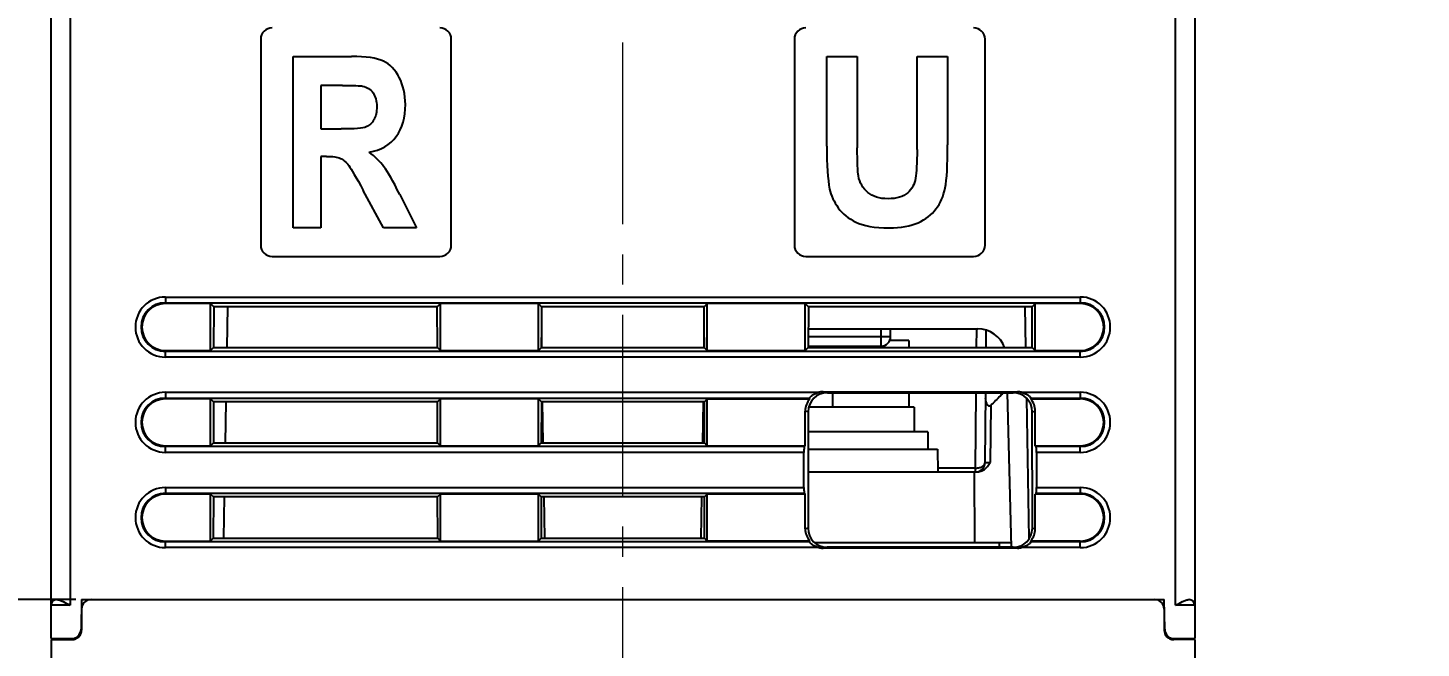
# Model space of a CAD drawing. Header units: millimetres. Extents: x 509 to 2449, y -194 to 649.
# Drawn here: x 2301.7 to 2374.8, y -31.3 to 1.3 of the extents above; entities that cross this region are included whole.
import ezdxf

# ---------------------------------------------------------------- set-up
doc = ezdxf.new("R2010")
doc.units = ezdxf.units.MM
doc.header["$PDMODE"] = 3
doc.header["$PDSIZE"] = 0.7
doc.linetypes.add('CENTER', pattern=[17.8, 10.75, -2.35, 2.35, -2.35])
doc.linetypes.add('CENTER2', pattern=[28.575, 19.05, -3.175, 3.175, -3.175])
doc.layers.get('Defpoints').update_dxf_attribs({"linetype": 'CONTINUOUS'})
doc.layers.add('3', color=112, linetype='CENTER', lineweight=15)
for name, color, linetype in [('CASE_BODY_55DXF_CONTINUOUS_LINE', 7, 'CONTINUOUS'), ('CT-16W_DXF_CONTINUOUS_LINE', 7, 'CONTINUOUS'), ('Dim', 1, 'CONTINUOUS'), ('HEATSINK-P27DXF_CONTINUOUS_LINE', 7, 'CONTINUOUS'), ('HEX_M5X12_DXF_CONTINUOUS_LINE', 7, 'CONTINUOUS'), ('S_WASHER_M5_DXF_CONTINUOUS_LINE', 7, 'CONTINUOUS'), ('SCR5570_DXF_CONTINUOUS_LINE', 7, 'CONTINUOUS'), ('WASHER_M5_DXF_CONTINUOUS_LINE', 7, 'CONTINUOUS')]:
    doc.layers.add(name, color=color, linetype=linetype)
doc.styles.add('OMI-1', font='arial.ttf', dxfattribs={"oblique": 1, "height": 3})
doc.dimstyles.new('1', dxfattribs={"dimtxt": 5, "dimasz": 2.5, "dimexe": 0.8, "dimexo": 0.3, "dimgap": 0.5, "dimtad": 1, "dimtoh": 1, "dimdec": 1, "dimzin": 0, "dimdsep": 46, "dimtxsty": 'OMI-1', "dimcen": 0, "dimclrd": 256, "dimclre": 256, "dimclrt": 256, "dimadec": 0, "dimazin": 0, "dimtfac": 0.8, "dimtdec": 1, "dimtix": 1, "dimtmove": 0, "dimatfit": 3, "dimfxl": 1, "dimtolj": 1, "dimtzin": 0, "dimarcsym": 0})

# ---------------------------------------------------------------- blocks, each defined once
blk = doc.blocks.new('*D4036')
at = {"layer": 'Defpoints', "color": 0}
for p in [(2350.425, 69.541), (2384.214, -86.5), (2399.547, -86.5)]:
    blk.add_point(p, dxfattribs=at)
at = {"layer": 'Dim', "lineweight": -2}
for p, q in [((2350.725, 69.541), (2400.347, 69.541)), ((2399.547, 67.041), (2399.547, -84)), ((2384.514, -86.5), (2400.347, -86.5))]:
    blk.add_line(p, q, dxfattribs=at)
at = {"layer": 'Dim'}
for points in [[(2399.963, 67.041), (2399.13, 67.041), (2399.547, 69.541)], [(2399.13, -84), (2399.963, -84), (2399.547, -86.5)]]:
    blk.add_solid(points, dxfattribs=at)
at = {"layer": 'Dim', "insert": (2397.515, -8.479), "char_height": 3, "attachment_point": 5, "rotation": 90, "style": 'OMI-1'}
blk.add_mtext('\\A1;156.0', dxfattribs=at)
blk = doc.blocks.new('*D4038')
at = {"layer": 'Defpoints', "color": 0}
for p in [(2290.528, 41.85), (2302.925, 41.85), (2304.525, -28.75)]:
    blk.add_point(p, dxfattribs=at)
at = {"layer": 'Dim', "lineweight": -2}
for p, q in [((2302.625, 41.85), (2289.728, 41.85)), ((2290.528, -26.25), (2290.528, 39.35)), ((2304.225, -28.75), (2289.728, -28.75))]:
    blk.add_line(p, q, dxfattribs=at)
at = {"layer": 'Dim'}
for points in [[(2290.945, 39.35), (2290.112, 39.35), (2290.528, 41.85)], [(2290.112, -26.25), (2290.945, -26.25), (2290.528, -28.75)]]:
    blk.add_solid(points, dxfattribs=at)
at = {"layer": 'Dim', "insert": (2288.497, 6.55), "char_height": 3, "attachment_point": 5, "rotation": 90, "style": 'OMI-1'}
blk.add_mtext('\\A1;70.6', dxfattribs=at)
blk = doc.blocks.new('*D4042')
at = {"layer": 'Defpoints', "color": 0}
for p in [(2290.528, -28.75), (2288.77, -86.25), (2303.725, -86.25)]:
    blk.add_point(p, dxfattribs=at)
at = {"layer": 'Dim', "lineweight": -2}
for p, q in [((2290.228, -28.75), (2287.97, -28.75)), ((2288.77, -31.25), (2288.77, -83.75)), ((2303.425, -86.25), (2287.97, -86.25))]:
    blk.add_line(p, q, dxfattribs=at)
at = {"layer": 'Dim'}
for points in [[(2289.187, -31.25), (2288.354, -31.25), (2288.77, -28.75)], [(2288.354, -83.75), (2289.187, -83.75), (2288.77, -86.25)]]:
    blk.add_solid(points, dxfattribs=at)
at = {"layer": 'Dim', "insert": (2286.745, -57.5), "char_height": 3, "attachment_point": 5, "rotation": 90, "style": 'OMI-1'}
blk.add_mtext('\\A1;57.5', dxfattribs=at)

msp = doc.modelspace()

# ---------------------------------------------------------------- linework, layer by layer
at = {"layer": '3', "linetype": 'CENTER2', "ltscale": 0.5}
msp.add_line((2332.925, -109.061), (2332.925, 99.373), dxfattribs=at)
at = {"layer": 'CASE_BODY_55DXF_CONTINUOUS_LINE', "color": 7, "linetype": 'Continuous'}
for p, q in [((2302.925, -30.8), (2302.925, 41.85)), ((2303.925, 41.85), (2303.925, -29.05)), ((2361.925, -29.05), (2361.925, 41.85)), ((2362.925, 41.85), (2362.925, -30.8)), ((2313.925, 0.65), (2313.925, -10.15)), ((2323.925, -10.15), (2323.925, 0.65)), ((2341.925, 0.65), (2341.925, -10.15)), ((2351.925, -10.15), (2351.925, 0.65)), ((2315.625, -9.25), (2315.625, -0.25)), ((2315.625, -0.25), (2318.685, -0.25)), ((2343.62, -4.966), (2343.62, -0.25)), ((2343.62, -0.25), (2345.226, -0.25)), ((2345.226, -0.25), (2345.226, -5.039)), ((2348.359, -5.141), (2348.359, -0.25)), ((2348.359, -0.25), (2349.965, -0.25)), ((2349.965, -0.25), (2349.965, -4.894)), ((2317.079, -1.772), (2317.079, -4.056)), ((2318.214, -1.772), (2317.079, -1.772)), ((2317.079, -4.056), (2318.155, -4.056)), ((2317.079, -5.492), (2317.079, -9.25)), ((2317.374, -5.492), (2317.079, -5.492)), ((2320.36, -9.25), (2319.309, -7.291)), ((2321.219, -7.494), (2322.098, -9.25)), ((2317.079, -9.25), (2315.625, -9.25)), ((2322.098, -9.25), (2320.36, -9.25)), ((2314.525, -10.75), (2323.325, -10.75)), ((2342.525, -10.75), (2351.325, -10.75)), ((2308.925, -12.875), (2308.925, -13.22)), ((2308.925, -12.875), (2356.925, -12.875)), ((2356.925, -12.875), (2356.925, -13.22)), ((2308.925, -13.174), (2356.925, -13.174)), ((2311.295, -13.22), (2308.925, -13.22)), ((2311.295, -15.68), (2311.295, -13.22)), ((2311.295, -13.22), (2311.458, -13.383)), ((2311.458, -13.383), (2311.455, -15.52)), ((2323.192, -13.383), (2311.458, -13.383)), ((2312.19, -13.383), (2312.153, -15.52)), ((2323.355, -13.22), (2323.192, -13.383)), ((2323.195, -15.52), (2323.192, -13.383)), ((2323.355, -15.68), (2323.355, -13.22)), ((2328.495, -13.22), (2323.355, -13.22)), ((2328.495, -15.68), (2328.495, -13.22)), ((2328.495, -13.22), (2328.658, -13.383)), ((2328.658, -13.383), (2328.655, -15.52)), ((2337.192, -13.383), (2328.658, -13.383)), ((2337.355, -13.22), (2337.192, -13.383)), ((2337.195, -15.52), (2337.192, -13.383)), ((2337.355, -15.68), (2337.355, -13.22)), ((2342.495, -13.22), (2337.355, -13.22)), ((2342.495, -15.68), (2342.495, -13.22)), ((2342.495, -13.22), (2342.658, -13.383)), ((2342.658, -13.383), (2342.655, -15.52)), ((2354.392, -13.383), (2342.658, -13.383)), ((2354.075, -15.525), (2354.037, -13.389)), ((2354.555, -13.22), (2354.392, -13.383)), ((2354.395, -15.52), (2354.392, -13.383)), ((2356.925, -13.22), (2354.555, -13.22)), ((2354.555, -15.68), (2354.555, -13.22)), ((2342.657, -14.55), (2351.552, -14.55)), ((2328.665, -15.52), (2328.656, -15.006)), ((2337.195, -15.006), (2337.186, -15.52)), ((2308.925, -16.025), (2308.925, -15.68)), ((2308.925, -15.68), (2311.295, -15.68)), ((2356.925, -15.726), (2308.925, -15.726)), ((2356.925, -16.025), (2308.925, -16.025)), ((2311.295, -15.68), (2311.455, -15.52)), ((2311.455, -15.52), (2323.195, -15.52)), ((2323.355, -15.68), (2323.195, -15.52)), ((2323.355, -15.68), (2328.495, -15.68)), ((2328.495, -15.68), (2328.655, -15.52)), ((2328.655, -15.52), (2337.195, -15.52)), ((2337.355, -15.68), (2337.195, -15.52)), ((2337.355, -15.68), (2342.495, -15.68)), ((2342.495, -15.68), (2342.655, -15.52)), ((2342.655, -15.52), (2354.395, -15.52)), ((2354.555, -15.68), (2354.395, -15.52)), ((2354.555, -15.68), (2356.925, -15.68)), ((2356.925, -16.025), (2356.925, -15.68)), ((2308.925, -17.875), (2308.925, -18.22)), ((2308.925, -17.875), (2343.204, -17.875)), ((2308.925, -18.174), (2342.717, -18.174)), ((2311.295, -18.22), (2308.925, -18.22)), ((2311.295, -20.68), (2311.295, -18.22)), ((2311.295, -18.22), (2311.451, -18.375)), ((2323.355, -18.22), (2323.2, -18.375)), ((2323.355, -20.68), (2323.355, -18.22)), ((2328.495, -18.22), (2323.355, -18.22)), ((2328.495, -20.68), (2328.495, -18.22)), ((2328.495, -18.22), (2328.651, -18.375)), ((2337.355, -18.22), (2337.2, -18.375)), ((2337.355, -20.68), (2337.355, -18.22)), ((2337.355, -18.22), (2342.73, -18.22)), ((2343.428, -17.85), (2353.623, -17.85)), ((2343.654, -17.895), (2343.428, -17.85)), ((2343.654, -17.895), (2353.397, -17.895)), ((2353.313, -26.009), (2353.101, -17.903)), ((2353.397, -17.895), (2353.623, -17.85)), ((2353.846, -17.875), (2356.925, -17.875)), ((2354.25, -25.547), (2354.121, -18.205)), ((2354.32, -18.22), (2356.925, -18.22)), ((2354.334, -18.174), (2356.925, -18.174)), ((2356.925, -17.875), (2356.925, -18.22)), ((2311.451, -18.375), (2311.448, -20.527)), ((2323.2, -18.375), (2311.451, -18.375)), ((2312.103, -18.375), (2312.065, -20.527)), ((2323.203, -20.527), (2323.2, -18.375)), ((2328.651, -18.375), (2328.648, -20.527)), ((2337.2, -18.375), (2328.651, -18.375)), ((2328.752, -20.526), (2328.715, -18.374)), ((2337.136, -18.374), (2337.098, -20.526)), ((2337.203, -20.527), (2337.2, -18.375)), ((2342.65, -18.893), (2342.495, -18.862)), ((2342.495, -20.68), (2342.495, -18.862)), ((2342.65, -18.893), (2342.641, -25.008)), ((2354.401, -18.893), (2354.555, -18.862)), ((2354.41, -25.008), (2354.401, -18.893)), ((2354.555, -20.68), (2354.555, -18.862)), ((2308.925, -21.025), (2308.925, -20.68)), ((2308.925, -20.68), (2311.295, -20.68)), ((2342.449, -20.726), (2308.925, -20.726)), ((2342.425, -21.025), (2308.925, -21.025)), ((2311.295, -20.68), (2311.448, -20.527)), ((2311.448, -20.527), (2323.203, -20.527)), ((2323.355, -20.68), (2323.203, -20.527)), ((2323.355, -20.68), (2328.495, -20.68)), ((2328.495, -20.68), (2328.648, -20.527)), ((2328.648, -20.527), (2337.203, -20.527)), ((2337.355, -20.68), (2337.203, -20.527)), ((2337.355, -20.68), (2342.495, -20.68)), ((2342.425, -22.875), (2342.425, -21.025)), ((2342.449, -20.726), (2342.495, -20.68)), ((2354.555, -20.68), (2356.925, -20.68)), ((2354.601, -20.726), (2354.555, -20.68)), ((2356.925, -20.726), (2354.601, -20.726)), ((2356.925, -21.025), (2354.625, -21.025)), ((2354.625, -21.025), (2354.625, -22.875)), ((2356.925, -21.025), (2356.925, -20.68)), ((2308.925, -22.875), (2308.925, -23.22)), ((2308.925, -22.875), (2342.425, -22.875)), ((2308.925, -23.174), (2342.449, -23.174)), ((2311.295, -23.22), (2308.925, -23.22)), ((2311.295, -25.68), (2311.295, -23.22)), ((2311.295, -23.22), (2311.443, -23.368)), ((2311.443, -23.368), (2311.44, -25.535)), ((2323.207, -23.368), (2311.443, -23.368)), ((2312.016, -23.368), (2311.978, -25.535)), ((2323.355, -23.22), (2323.207, -23.368)), ((2323.211, -25.535), (2323.207, -23.368)), ((2323.355, -25.68), (2323.355, -23.22)), ((2328.495, -23.22), (2323.355, -23.22)), ((2328.495, -25.68), (2328.495, -23.22)), ((2328.495, -23.22), (2328.643, -23.368)), ((2328.643, -23.368), (2328.64, -25.535)), ((2337.207, -23.368), (2328.643, -23.368)), ((2328.84, -25.532), (2328.802, -23.365)), ((2337.049, -23.365), (2337.011, -25.532)), ((2337.355, -23.22), (2337.207, -23.368)), ((2337.211, -25.535), (2337.207, -23.368)), ((2342.495, -23.22), (2337.355, -23.22)), ((2337.355, -25.68), (2337.355, -23.22)), ((2342.449, -23.174), (2342.495, -23.22)), ((2342.495, -25.037), (2342.495, -23.22)), ((2354.601, -23.174), (2354.555, -23.22)), ((2356.925, -23.22), (2354.555, -23.22)), ((2354.555, -25.037), (2354.555, -23.22)), ((2354.601, -23.174), (2356.925, -23.174)), ((2354.625, -22.875), (2356.925, -22.875)), ((2356.925, -22.875), (2356.925, -23.22)), ((2311.295, -25.68), (2311.44, -25.535)), ((2311.44, -25.535), (2323.211, -25.535)), ((2323.355, -25.68), (2323.211, -25.535)), ((2328.495, -25.68), (2328.64, -25.535)), ((2328.64, -25.535), (2337.211, -25.535)), ((2337.355, -25.68), (2337.211, -25.535)), ((2342.641, -25.008), (2342.495, -25.037)), ((2354.41, -25.008), (2354.555, -25.037)), ((2308.925, -26.025), (2308.925, -25.68)), ((2308.925, -25.68), (2311.295, -25.68)), ((2342.717, -25.726), (2308.925, -25.726)), ((2343.204, -26.025), (2308.925, -26.025)), ((2323.355, -25.68), (2328.495, -25.68)), ((2342.73, -25.68), (2337.355, -25.68)), ((2342.974, -25.75), (2353.307, -25.75)), ((2343.641, -26.007), (2343.428, -26.05)), ((2353.623, -26.05), (2343.428, -26.05)), ((2353.409, -26.007), (2343.641, -26.007)), ((2352.661, -25.75), (2352.661, -26.007)), ((2353.409, -26.007), (2353.623, -26.05)), ((2356.925, -26.025), (2353.846, -26.025)), ((2356.925, -25.68), (2354.32, -25.68)), ((2356.925, -25.726), (2354.334, -25.726)), ((2356.925, -26.025), (2356.925, -25.68)), ((2303.925, -29.05), (2302.925, -29.05)), ((2304.525, -28.75), (2304.498, -30.308)), ((2304.525, -28.75), (2361.325, -28.75)), ((2361.353, -30.308), (2361.325, -28.75)), ((2362.925, -29.05), (2361.925, -29.05)), ((2302.925, -30.8), (2303.998, -30.8)), ((2361.852, -30.8), (2362.925, -30.8))]:
    msp.add_line(p, q, dxfattribs=at)
for centre, radius, start, end in [((2314.525, 0.65), 0.6, 90, 180), ((2323.325, 0.65), 0.6, 0, 90), ((2342.525, 0.65), 0.6, 90, 180), ((2351.325, 0.65), 0.6, 0, 90), ((2314.525, -10.15), 0.6, 180, 270), ((2323.325, -10.15), 0.6, 270, 0), ((2342.525, -10.15), 0.6, 180, 270), ((2351.325, -10.15), 0.6, 270, 0), ((2308.925, -14.45), 1.575, 90, 270), ((2356.925, -14.45), 1.575, 270, 90), ((2308.925, -14.45), 1.276, 90, 270), ((2308.925, -14.45), 1.23, 90, 270), ((2356.925, -14.45), 1.276, 270, 90), ((2356.925, -14.45), 1.23, 270, 90), ((2351.552, -16.05), 1.5, 20.69703, 90), ((2308.925, -19.45), 1.575, 90, 270), ((2308.925, -19.45), 1.276, 90, 270), ((2308.925, -19.45), 1.23, 90, 270), ((2356.925, -19.45), 1.575, 270, 90), ((2356.925, -19.45), 1.276, 270, 90), ((2356.925, -19.45), 1.23, 270, 90), ((2308.925, -24.45), 1.575, 90, 270), ((2308.925, -24.45), 1.276, 90, 270), ((2308.925, -24.45), 1.23, 90, 270), ((2356.925, -24.45), 1.575, 270, 90), ((2356.925, -24.45), 1.276, 270, 90), ((2356.925, -24.45), 1.23, 270, 90), ((2303.225, -29.05), 0.3, 91.35742, 180), ((2362.625, -29.05), 0.3, 0, 88.64258), ((2303.998, -30.3), 0.5, 270, 359), ((2361.852, -30.3), 0.5, 181, 270)]:
    msp.add_arc(centre, radius, start, end, dxfattribs=at)
for centre, major_axis, ratio, start_param, end_param in [((2343.499, -18.864), (0.985, -0.196), 0.996044, 2.63953, 3.33776), ((2343.654, -18.895), (1.004, 0), 0.996044, 1.570796, 3.140072), ((2344.304, -19.024), (1.557, -1.133), 0.338098, -2.754803, -2.705604), ((2343.429, -18.85), (0.985, -0.196), 0.996044, 1.768485, 1.992995), ((2353.397, -18.895), (1.004, 0), 0.996044, 0.001521, 1.570796), ((2353.622, -18.85), (0.985, 0.196), 0.996044, 1.148597, 1.373108), ((2352.747, -19.024), (1.557, 1.133), 0.338098, -0.435988, -0.38679), ((2353.552, -18.864), (0.985, 0.196), 0.996044, -0.196167, 0.502063), ((2342.452, -21.025), (0, 0.3), 0.087489, 0.087266, 1.570796), ((2354.599, -21.025), (0, 0.3), 0.087489, -1.570796, -0.087266), ((2342.452, -22.875), (0, 0.3), 0.087489, -4.712389, -3.228859), ((2354.599, -22.875), (0, 0.3), 0.087489, -3.054326, -1.570796), ((2343.499, -25.036), (0.985, 0.196), 0.996044, 2.945425, 3.643655), ((2343.645, -25.007), (0.937, 0.361), 0.995478, 2.773544, 4.34282), ((2353.406, -25.007), (0.937, -0.361), 0.995478, -1.201227, 0.368048), ((2353.552, -25.036), (0.985, -0.196), 0.996044, -0.502063, 0.196167), ((2344.304, -24.875), (1.557, 1.133), 0.338098, 2.705604, 2.754803), ((2343.429, -25.049), (0.985, 0.196), 0.996044, -1.992995, -1.768485), ((2353.622, -25.049), (0.985, -0.196), 0.996044, -1.373108, -1.148597), ((2352.747, -24.875), (1.557, -1.133), 0.338098, 0.38679, 0.435988)]:
    msp.add_ellipse(centre, major_axis=major_axis, ratio=ratio, start_param=start_param, end_param=end_param, dxfattribs=at)
for points in [[(2320.36, -0.495), (2320.011, -0.336), (2319.451, -0.25), (2318.685, -0.25)], [(2321.197, -1.357), (2320.988, -0.943), (2320.709, -0.655), (2320.36, -0.495)], [(2321.514, -2.773), (2321.514, -2.245), (2321.406, -1.772), (2321.197, -1.357)], [(2318.214, -1.772), (2318.803, -1.772), (2319.157, -1.784), (2319.274, -1.807)], [(2319.274, -1.807), (2319.51, -1.852), (2319.692, -1.975), (2319.82, -2.159)], [(2319.82, -2.159), (2319.947, -2.343), (2320.016, -2.589), (2320.016, -2.889)], [(2320.016, -2.889), (2320.016, -3.16), (2319.967, -3.387), (2319.87, -3.566)], [(2321.036, -4.447), (2321.352, -4.007), (2321.514, -3.448), (2321.514, -2.773)], [(2319.87, -3.566), (2319.77, -3.749), (2319.633, -3.872), (2319.461, -3.944)], [(2319.461, -3.944), (2319.284, -4.019), (2318.852, -4.056), (2318.155, -4.056)], [(2319.613, -5.278), (2320.242, -5.167), (2320.718, -4.891), (2321.036, -4.447)], [(2343.62, -4.966), (2343.62, -5.955), (2343.668, -6.703), (2343.775, -7.21)], [(2345.284, -6.517), (2345.243, -6.293), (2345.226, -5.799), (2345.226, -5.039)], [(2349.836, -7.144), (2349.922, -6.709), (2349.965, -5.955), (2349.965, -4.894)], [(2317.374, -5.492), (2317.708, -5.492), (2317.948, -5.529), (2318.105, -5.598)], [(2318.105, -5.598), (2318.258, -5.664), (2318.405, -5.787), (2318.543, -5.971)], [(2320.388, -6.034), (2320.183, -5.763), (2319.928, -5.511), (2319.613, -5.278)], [(2348.359, -5.141), (2348.359, -5.841), (2348.331, -6.341), (2348.285, -6.643)], [(2318.543, -5.971), (2318.68, -6.155), (2318.934, -6.593), (2319.309, -7.291)], [(2321.219, -7.494), (2320.871, -6.794), (2320.596, -6.309), (2320.388, -6.034)], [(2345.775, -7.391), (2345.514, -7.174), (2345.351, -6.878), (2345.284, -6.517)], [(2343.775, -7.21), (2343.848, -7.554), (2344, -7.88), (2344.228, -8.193)], [(2348.285, -6.643), (2348.239, -6.945), (2348.098, -7.204), (2347.869, -7.408)], [(2349.352, -8.253), (2349.585, -7.952), (2349.748, -7.584), (2349.836, -7.144)], [(2346.839, -7.717), (2346.388, -7.717), (2346.035, -7.608), (2345.775, -7.391)], [(2347.869, -7.408), (2347.637, -7.614), (2347.295, -7.717), (2346.839, -7.717)], [(2344.228, -8.193), (2344.456, -8.507), (2344.765, -8.76), (2345.157, -8.951)], [(2348.417, -8.975), (2348.809, -8.796), (2349.119, -8.555), (2349.352, -8.253)], [(2345.157, -8.951), (2345.547, -9.14), (2346.127, -9.243), (2346.887, -9.243)], [(2346.887, -9.243), (2347.517, -9.243), (2348.027, -9.152), (2348.417, -8.975)]]:
    msp.add_open_spline(points, degree=3, dxfattribs=at)
for points, knots in [([(2342.717, -18.174), (2342.715, -18.166), (2342.737, -18.144), (2342.764, -18.107), (2342.818, -18.059), (2342.906, -17.993), (2343.034, -17.924), (2343.147, -17.888), (2343.204, -17.875)], [0, 0, 0, 0, 0.039861, 0.131287, 0.256412, 0.397958, 0.696964, 1, 1, 1, 1]), ([(2353.846, -17.875), (2353.904, -17.888), (2354.016, -17.924), (2354.145, -17.993), (2354.232, -18.059), (2354.286, -18.107), (2354.314, -18.144), (2354.336, -18.166), (2354.334, -18.174)], [0, 0, 0, 0, 0.303026, 0.602029, 0.74357, 0.868702, 0.960125, 1, 1, 1, 1]), ([(2343.204, -26.025), (2343.147, -26.011), (2343.034, -25.975), (2342.906, -25.906), (2342.818, -25.84), (2342.764, -25.792), (2342.737, -25.755), (2342.715, -25.733), (2342.717, -25.726)], [0, 0, 0, 0, 0.303026, 0.602029, 0.743568, 0.868702, 0.960126, 1, 1, 1, 1]), ([(2354.334, -25.726), (2354.336, -25.733), (2354.314, -25.755), (2354.286, -25.792), (2354.232, -25.84), (2354.145, -25.906), (2354.016, -25.975), (2353.904, -26.011), (2353.846, -26.025)], [0, 0, 0, 0, 0.039861, 0.131287, 0.256412, 0.397958, 0.696964, 1, 1, 1, 1]), ([(2303.218, -28.75), (2303.273, -28.751), (2303.391, -28.782), (2303.626, -28.885), (2303.804, -28.983), (2303.925, -29.05)], [0, 0, 0, 0, 0.214437, 0.461612, 1, 1, 1, 1]), ([(2361.925, -29.05), (2362.047, -28.983), (2362.224, -28.885), (2362.46, -28.782), (2362.577, -28.751), (2362.632, -28.75)], [0, 0, 0, 0, 0.538388, 0.785562, 1, 1, 1, 1])]:
    msp.add_open_spline(points, degree=3, knots=knots, dxfattribs=at)
at = {"layer": 'CT-16W_DXF_CONTINUOUS_LINE', "color": 7, "linetype": 'Continuous'}
for p, q in [((2346.475, -15.45), (2346.475, -14.55)), ((2346.975, -14.95), (2346.975, -14.55)), ((2342.656, -14.95), (2346.975, -14.95)), ((2342.655, -15.45), (2346.475, -15.45))]:
    msp.add_line(p, q, dxfattribs=at)
msp.add_arc((2346.475, -14.95), 0.5, 270, 0, dxfattribs=at)
at = {"layer": 'HEATSINK-P27DXF_CONTINUOUS_LINE', "color": 7, "linetype": 'Continuous'}
for p, q in [((2305.025, -28.75), (2360.825, -28.75)), ((2304.525, -29.25), (2304.525, -30.35)), ((2361.325, -29.25), (2361.325, -30.35)), ((2302.925, -30.85), (2302.925, -34.95)), ((2302.925, -30.85), (2304.025, -30.85)), ((2362.925, -30.85), (2361.825, -30.85)), ((2362.925, -30.85), (2362.925, -34.95))]:
    msp.add_line(p, q, dxfattribs=at)
for centre, start, end in [((2305.025, -29.25), 90, 180), ((2360.825, -29.25), 0, 90), ((2304.025, -30.35), 270, 0), ((2361.825, -30.35), 180, 270)]:
    msp.add_arc(centre, 0.5, start, end, dxfattribs=at)
at = {"layer": 'HEX_M5X12_DXF_CONTINUOUS_LINE', "color": 7, "linetype": 'Continuous'}
for p, q in [((2347.925, -15.15), (2346.933, -15.15)), ((2347.925, -15.15), (2347.925, -15.52)), ((2343.925, -15.45), (2343.925, -15.52)), ((2343.925, -17.895), (2343.925, -18.65)), ((2347.925, -17.895), (2347.925, -18.65)), ((2344.559, -18.65), (2343.29, -18.65)), ((2347.925, -18.65), (2347.291, -18.65))]:
    msp.add_line(p, q, dxfattribs=at)
at = {"layer": 'S_WASHER_M5_DXF_CONTINUOUS_LINE', "color": 7, "linetype": 'Continuous'}
for p, q in [((2343.29, -18.65), (2342.682, -18.65)), ((2347.291, -18.65), (2344.559, -18.65)), ((2348.202, -18.65), (2347.925, -18.65)), ((2348.202, -18.65), (2348.202, -19.95))]:
    msp.add_line(p, q, dxfattribs=at)
at = {"layer": 'SCR5570_DXF_CONTINUOUS_LINE', "color": 7, "linetype": 'Continuous'}
for p, q in [((2351.482, -15.52), (2351.491, -14.549)), ((2351.982, -15.52), (2351.99, -14.616)), ((2351.427, -21.851), (2351.462, -17.895)), ((2351.93, -21.554), (2351.962, -17.895)), ((2352.227, -18.568), (2352.196, -21.555)), ((2342.647, -20.85), (2349.425, -20.85)), ((2349.425, -20.85), (2349.446, -22.05)), ((2351.427, -21.851), (2349.443, -21.851)), ((2351.427, -22.05), (2351.427, -21.851)), ((2342.645, -22.05), (2351.513, -22.05)), ((2351.399, -25.75), (2351.367, -22.05))]:
    msp.add_line(p, q, dxfattribs=at)
for centre, radius, start, end in [((2351.43, -21.55), 0.5, 277.7769, 359.5), ((2351.512, -21.435), 0.615, 270.07504, 282.2084)]:
    msp.add_arc(centre, radius, start, end, dxfattribs=at)
for points, knots in [([(2352.227, -18.568), (2352.209, -18.586), (2352.16, -18.618), (2352.085, -18.577), (2352.042, -18.517), (2352.012, -18.45), (2351.988, -18.383), (2351.966, -18.293), (2351.959, -18.224), (2351.959, -18.178)], [0, 0, 0, 0, 0.131487, 0.263138, 0.392138, 0.518332, 0.642299, 0.763989, 1, 1, 1, 1]), ([(2352.899, -17.894), (2352.845, -17.948), (2352.621, -18.172), (2352.397, -18.397), (2352.227, -18.568)], [0, 0, 0, 0, 0.239363, 1, 1, 1, 1]), ([(2351.427, -21.852), (2351.496, -21.852), (2351.624, -21.837), (2351.788, -21.772), (2351.899, -21.676), (2351.929, -21.592), (2351.93, -21.554)], [0, 0, 0, 0, 0.324608, 0.60259, 0.821501, 1, 1, 1, 1]), ([(2351.642, -22.036), (2351.725, -22.018), (2351.884, -21.947), (2352.004, -21.826), (2352.057, -21.761)], [0, 0, 0, 0, 0.501278, 1, 1, 1, 1]), ([(2351.93, -21.554), (2351.93, -21.556), (2351.941, -21.555), (2351.954, -21.558), (2351.982, -21.558), (2352.016, -21.558), (2352.058, -21.558), (2352.118, -21.557), (2352.165, -21.556), (2352.196, -21.555)], [0, 0, 0, 0, 0.022234, 0.084989, 0.18563, 0.318079, 0.474987, 0.647161, 1, 1, 1, 1])]:
    msp.add_open_spline(points, degree=3, knots=knots, dxfattribs=at)
msp.add_open_spline([(2352.057, -21.761), (2352.108, -21.696), (2352.153, -21.626), (2352.196, -21.555)], degree=3, dxfattribs=at)
at = {"layer": 'WASHER_M5_DXF_CONTINUOUS_LINE', "color": 7, "linetype": 'Continuous'}
for q in [(2342.648, -19.95), (2348.925, -20.85)]:
    msp.add_line((2348.925, -19.95), q, dxfattribs=at)

# ---------------------------------------------------------------- dimensions: what is measured, and where the dimension line sits
at = {"layer": 'Dim'}
for base, p1, p2, picture, middle in [((2399.547, -86.5), (2350.425, 69.541), (2384.214, -86.5), '*D4036', (2397.515, -8.479)), ((2290.528, 41.85), (2304.525, -28.75), (2302.925, 41.85), '*D4038', (2288.497, 6.55)), ((2288.77, -86.25), (2290.528, -28.75), (2303.725, -86.25), '*D4042', (2286.745, -57.5))]:
    dim = msp.add_linear_dim(base=base, p1=p1, p2=p2, angle=90, dimstyle='1', dxfattribs=at)
    dim.commit()
    dim.dimension.update_dxf_attribs({"geometry": picture, "text_midpoint": middle})

doc.saveas('drawing.dxf')
